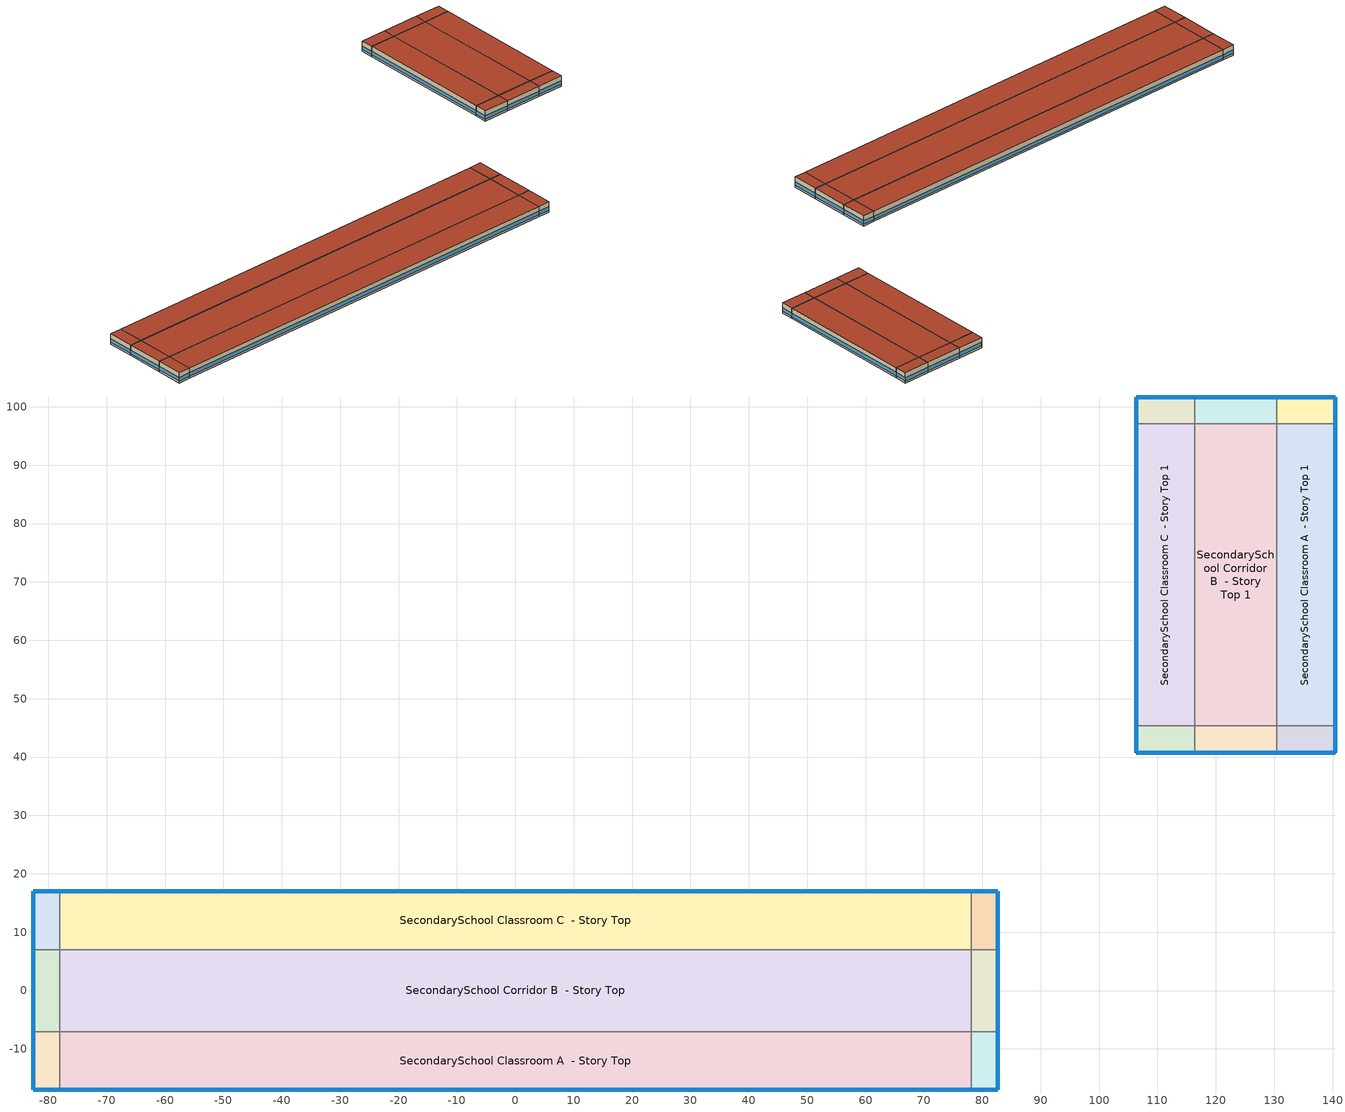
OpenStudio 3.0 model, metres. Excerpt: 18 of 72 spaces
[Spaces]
SecondarySchool Classroom A end_a - Story Top
 floor adiabatic: -82.63,-17 -82.63,-7.03 -78.05,-7.03 -78.05,-17 z3.96
 wall outside: -82.63,-7.03 -82.63,-17 -78.05,-17 z3.96:7.92
 wall to SecondarySchool Corridor B end_a - Story Top: -78.05,-7.03 -82.63,-7.03 z3.96:7.92
 wall to SecondarySchool Classroom A  - Story Top: -78.05,-17 -78.05,-7.03 z3.96:7.92
 window: -82.63,-7.06 -82.63,-16.98 z4.72:6.04; -82.6,-17 -78.08,-17 z4.72:6.05
 roof outside: -78.05,-17 -78.05,-7.03 -82.63,-7.03 -82.63,-17 z7.92
SecondarySchool Corridor B end_a - Story Top
 floor adiabatic: -82.63,-7.03 -82.63,7.03 -78.05,7.03 -78.05,-7.03 z3.96
 wall outside: -82.63,7.03 -82.63,-7.03 z3.96:7.92
 wall to SecondarySchool Classroom C end_a - Story Top: -78.05,7.03 -82.63,7.03 z3.96:7.92
 wall to SecondarySchool Corridor B  - Story Top: -78.05,-7.03 -78.05,7.03 z3.96:7.92
 window: -82.63,7.01 -82.63,-7.01 z4.72:6.04
 roof outside: -78.05,-7.03 -78.05,7.03 -82.63,7.03 -82.63,-7.03 z7.92
SecondarySchool Classroom C end_a - Story Top
 floor adiabatic: -82.63,7.03 -82.63,17 -78.05,17 -78.05,7.03 z3.96
 wall outside: -78.05,17 -82.63,17 -82.63,7.03 z3.96:7.92
 wall to SecondarySchool Classroom C  - Story Top: -78.05,7.03 -78.05,17 z3.96:7.92
 window: -82.63,16.98 -82.63,7.06 z4.72:6.04; -78.08,17 -82.6,17 z4.72:6.05
 roof outside: -78.05,7.03 -78.05,17 -82.63,17 -82.63,7.03 z7.92
SecondarySchool Classroom A  - Story Top
 floor adiabatic: -78.05,-17 -78.05,-7.03 78.05,-7.03 78.05,-17 z3.96
 wall outside: -78.05,-17 78.05,-17 z3.96:7.92
 wall to SecondarySchool Corridor B  - Story Top: 78.05,-7.03 -78.05,-7.03 z3.96:7.92
 wall to SecondarySchool Classroom A end_b - Story Top: 78.05,-17 78.05,-7.03 z3.96:7.92
 window: -78.03,-17 78.03,-17 z4.72:6.03
 roof outside: 78.05,-17 78.05,-7.03 -78.05,-7.03 -78.05,-17 z7.92
SecondarySchool Corridor B  - Story Top
 floor adiabatic: -78.05,-7.03 -78.05,7.03 78.05,7.03 78.05,-7.03 z3.96
 wall to SecondarySchool Classroom C  - Story Top: 78.05,7.03 -78.05,7.03 z3.96:7.92
 wall to SecondarySchool Corridor B end_b - Story Top: 78.05,-7.03 78.05,7.03 z3.96:7.92
 roof outside: 78.05,-7.03 78.05,7.03 -78.05,7.03 -78.05,-7.03 z7.92
SecondarySchool Classroom C  - Story Top
 floor adiabatic: -78.05,7.03 -78.05,17 78.05,17 78.05,7.03 z3.96
 wall outside: 78.05,17 -78.05,17 z3.96:7.92
 wall to SecondarySchool Classroom C end_b - Story Top: 78.05,7.03 78.05,17 z3.96:7.92
 window: 78.03,17 -78.03,17 z4.72:6.03
 roof outside: 78.05,7.03 78.05,17 -78.05,17 -78.05,7.03 z7.92
SecondarySchool Classroom A end_b - Story Top
 floor adiabatic: 78.05,-17 78.05,-7.03 82.63,-7.03 82.63,-17 z3.96
 wall outside: 78.05,-17 82.63,-17 82.63,-7.03 z3.96:7.92
 wall to SecondarySchool Corridor B end_b - Story Top: 82.63,-7.03 78.05,-7.03 z3.96:7.92
 window: 78.08,-17 82.6,-17 z4.72:6.05; 82.63,-16.98 82.63,-7.06 z4.72:6.04
 roof outside: 82.63,-17 82.63,-7.03 78.05,-7.03 78.05,-17 z7.92
SecondarySchool Corridor B end_b - Story Top
 floor adiabatic: 78.05,-7.03 78.05,7.03 82.63,7.03 82.63,-7.03 z3.96
 wall outside: 82.63,-7.03 82.63,7.03 z3.96:7.92
 wall to SecondarySchool Classroom C end_b - Story Top: 82.63,7.03 78.05,7.03 z3.96:7.92
 window: 82.63,-7.01 82.63,7.01 z4.72:6.04
 roof outside: 82.63,-7.03 82.63,7.03 78.05,7.03 78.05,-7.03 z7.92
SecondarySchool Classroom C end_b - Story Top
 floor adiabatic: 78.05,7.03 78.05,17 82.63,17 82.63,7.03 z3.96
 wall outside: 82.63,7.03 82.63,17 78.05,17 z3.96:7.92
 window: 82.6,17 78.08,17 z4.72:6.05; 82.63,7.06 82.63,16.98 z4.72:6.04
 roof outside: 82.63,7.03 82.63,17 78.05,17 78.05,7.03 z7.92
SecondarySchool Classroom A end_a - Story Top 1
 floor adiabatic: 140.41,40.78 130.43,40.78 130.43,45.35 140.41,45.35 z3.96
 wall outside: 130.43,40.78 140.41,40.78 140.41,45.35 z3.96:7.92
 wall to SecondarySchool Corridor B end_a - Story Top 1: 130.43,45.35 130.43,40.78 z3.96:7.92
 wall to SecondarySchool Classroom A  - Story Top 1: 140.41,45.35 130.43,45.35 z3.96:7.92
 window: 140.41,40.8 140.41,45.32 z4.72:6.05; 130.46,40.78 140.38,40.78 z4.72:6.04
 roof outside: 140.41,45.35 130.43,45.35 130.43,40.78 140.41,40.78 z7.92
SecondarySchool Corridor B end_a - Story Top 1
 floor adiabatic: 130.43,40.78 116.37,40.78 116.37,45.35 130.43,45.35 z3.96
 wall outside: 116.37,40.78 130.43,40.78 z3.96:7.92
 wall to SecondarySchool Classroom C end_a - Story Top 1: 116.37,45.35 116.37,40.78 z3.96:7.92
 wall to SecondarySchool Corridor B  - Story Top 1: 130.43,45.35 116.37,45.35 z3.96:7.92
 window: 116.4,40.78 130.41,40.78 z4.72:6.04
 roof outside: 130.43,45.35 116.37,45.35 116.37,40.78 130.43,40.78 z7.92
SecondarySchool Classroom C end_a - Story Top 1
 floor adiabatic: 116.37,40.78 106.4,40.78 106.4,45.35 116.37,45.35 z3.96
 wall outside: 106.4,45.35 106.4,40.78 116.37,40.78 z3.96:7.92
 wall to SecondarySchool Classroom C  - Story Top 1: 116.37,45.35 106.4,45.35 z3.96:7.92
 window: 106.43,40.78 116.35,40.78 z4.72:6.04; 106.4,45.32 106.4,40.8 z4.72:6.05
 roof outside: 116.37,45.35 106.4,45.35 106.4,40.78 116.37,40.78 z7.92
SecondarySchool Classroom A  - Story Top 1
 floor adiabatic: 140.41,45.35 130.43,45.35 130.43,97.08 140.41,97.08 z3.96
 wall outside: 140.41,45.35 140.41,97.08 z3.96:7.92
 wall to SecondarySchool Corridor B  - Story Top 1: 130.43,97.08 130.43,45.35 z3.96:7.92
 wall to SecondarySchool Classroom A end_b - Story Top 1: 140.41,97.08 130.43,97.08 z3.96:7.92
 window: 140.41,45.38 140.41,97.06 z4.72:6.03
 roof outside: 140.41,97.08 130.43,97.08 130.43,45.35 140.41,45.35 z7.92
SecondarySchool Corridor B  - Story Top 1
 floor adiabatic: 130.43,45.35 116.37,45.35 116.37,97.08 130.43,97.08 z3.96
 wall to SecondarySchool Classroom C  - Story Top 1: 116.37,97.08 116.37,45.35 z3.96:7.92
 wall to SecondarySchool Corridor B end_b - Story Top 1: 130.43,97.08 116.37,97.08 z3.96:7.92
 roof outside: 130.43,97.08 116.37,97.08 116.37,45.35 130.43,45.35 z7.92
SecondarySchool Classroom C  - Story Top 1
 floor adiabatic: 116.37,45.35 106.4,45.35 106.4,97.08 116.37,97.08 z3.96
 wall outside: 106.4,97.08 106.4,45.35 z3.96:7.92
 wall to SecondarySchool Classroom C end_b - Story Top 1: 116.37,97.08 106.4,97.08 z3.96:7.92
 window: 106.4,97.06 106.4,45.38 z4.72:6.03
 roof outside: 116.37,97.08 106.4,97.08 106.4,45.35 116.37,45.35 z7.92
SecondarySchool Classroom A end_b - Story Top 1
 floor adiabatic: 140.41,97.08 130.43,97.08 130.43,101.66 140.41,101.66 z3.96
 wall outside: 140.41,97.08 140.41,101.66 130.43,101.66 z3.96:7.92
 wall to SecondarySchool Corridor B end_b - Story Top 1: 130.43,101.66 130.43,97.08 z3.96:7.92
 window: 140.41,97.11 140.41,101.63 z4.72:6.05; 140.38,101.66 130.46,101.66 z4.72:6.04
 roof outside: 140.41,101.66 130.43,101.66 130.43,97.08 140.41,97.08 z7.92
SecondarySchool Corridor B end_b - Story Top 1
 floor adiabatic: 130.43,97.08 116.37,97.08 116.37,101.66 130.43,101.66 z3.96
 wall outside: 130.43,101.66 116.37,101.66 z3.96:7.92
 wall to SecondarySchool Classroom C end_b - Story Top 1: 116.37,101.66 116.37,97.08 z3.96:7.92
 window: 130.41,101.66 116.4,101.66 z4.72:6.04
 roof outside: 130.43,101.66 116.37,101.66 116.37,97.08 130.43,97.08 z7.92
SecondarySchool Classroom C end_b - Story Top 1
 floor adiabatic: 116.37,97.08 106.4,97.08 106.4,101.66 116.37,101.66 z3.96
 wall outside: 116.37,101.66 106.4,101.66 106.4,97.08 z3.96:7.92
 window: 106.4,101.63 106.4,97.11 z4.72:6.05; 116.35,101.66 106.43,101.66 z4.72:6.04
 roof outside: 116.37,101.66 106.4,101.66 106.4,97.08 116.37,97.08 z7.92
[Building]
90.1-2004|SecondarySchool
[Site]
Site 1
[SpaceType] Standards Building Type=SecondarySchool
Name | Standards Space Type
SecondarySchool Corridor | Corridor
SecondarySchool Classroom | Classroom
[BuildingStory]
Story Top: Nominal Z Coordinate {m}=3.9624; Nominal Floor to Floor Height {m}=3.9624
[Space] Building Story=Story Top
Name | Space Type | Thermal Zone
SecondarySchool Classroom A end_a - Story Top | SecondarySchool Classroom | Zone SecondarySchool Classroom A end_a - Story Top
SecondarySchool Corridor B end_a - Story Top | SecondarySchool Corridor | Zone SecondarySchool Corridor B end_a - Story Top
SecondarySchool Classroom C end_a - Story Top | SecondarySchool Classroom | Zone SecondarySchool Classroom C end_a - Story Top
SecondarySchool Classroom A  - Story Top | SecondarySchool Classroom | Zone SecondarySchool Classroom A  - Story Top
SecondarySchool Corridor B  - Story Top | SecondarySchool Corridor | Zone SecondarySchool Corridor B  - Story Top
SecondarySchool Classroom C  - Story Top | SecondarySchool Classroom | Zone SecondarySchool Classroom C  - Story Top
SecondarySchool Classroom A end_b - Story Top | SecondarySchool Classroom | Zone SecondarySchool Classroom A end_b - Story Top
SecondarySchool Corridor B end_b - Story Top | SecondarySchool Corridor | Zone SecondarySchool Corridor B end_b - Story Top
SecondarySchool Classroom C end_b - Story Top | SecondarySchool Classroom | Zone SecondarySchool Classroom C end_b - Story Top
SecondarySchool Classroom A end_a - Story Top 1 | SecondarySchool Classroom | Zone SecondarySchool Classroom A end_a - Story Top 1
SecondarySchool Corridor B end_a - Story Top 1 | SecondarySchool Corridor | Zone SecondarySchool Corridor B end_a - Story Top 1
SecondarySchool Classroom C end_a - Story Top 1 | SecondarySchool Classroom | Zone SecondarySchool Classroom C end_a - Story Top 1
SecondarySchool Classroom A  - Story Top 1 | SecondarySchool Classroom | Zone SecondarySchool Classroom A  - Story Top 1
SecondarySchool Corridor B  - Story Top 1 | SecondarySchool Corridor | Zone SecondarySchool Corridor B  - Story Top 1
SecondarySchool Classroom C  - Story Top 1 | SecondarySchool Classroom | Zone SecondarySchool Classroom C  - Story Top 1
SecondarySchool Classroom A end_b - Story Top 1 | SecondarySchool Classroom | Zone SecondarySchool Classroom A end_b - Story Top 1
SecondarySchool Corridor B end_b - Story Top 1 | SecondarySchool Corridor | Zone SecondarySchool Corridor B end_b - Story Top 1
SecondarySchool Classroom C end_b - Story Top 1 | SecondarySchool Classroom | Zone SecondarySchool Classroom C end_b - Story Top 1
[ThermalZone] Multiplier=1; Use Ideal Air Loads=No
Zone SecondarySchool Classroom A end_a - Story Top; Zone SecondarySchool Corridor B end_a - Story Top; Zone SecondarySchool Classroom C end_a - Story Top; Zone SecondarySchool Classroom A  - Story Top; Zone SecondarySchool Corridor B  - Story Top; Zone SecondarySchool Classroom C  - Story Top; Zone SecondarySchool Classroom A end_b - Story Top; Zone SecondarySchool Corridor B end_b - Story Top; Zone SecondarySchool Classroom C end_b - Story Top; Zone SecondarySchool Classroom A end_a - Story Top 1; Zone SecondarySchool Corridor B end_a - Story Top 1; Zone SecondarySchool Classroom C end_a - Story Top 1; Zone SecondarySchool Classroom A  - Story Top 1; Zone SecondarySchool Corridor B  - Story Top 1; Zone SecondarySchool Classroom C  - Story Top 1; Zone SecondarySchool Classroom A end_b - Story Top 1; Zone SecondarySchool Corridor B end_b - Story Top 1; Zone SecondarySchool Classroom C end_b - Story Top 1
